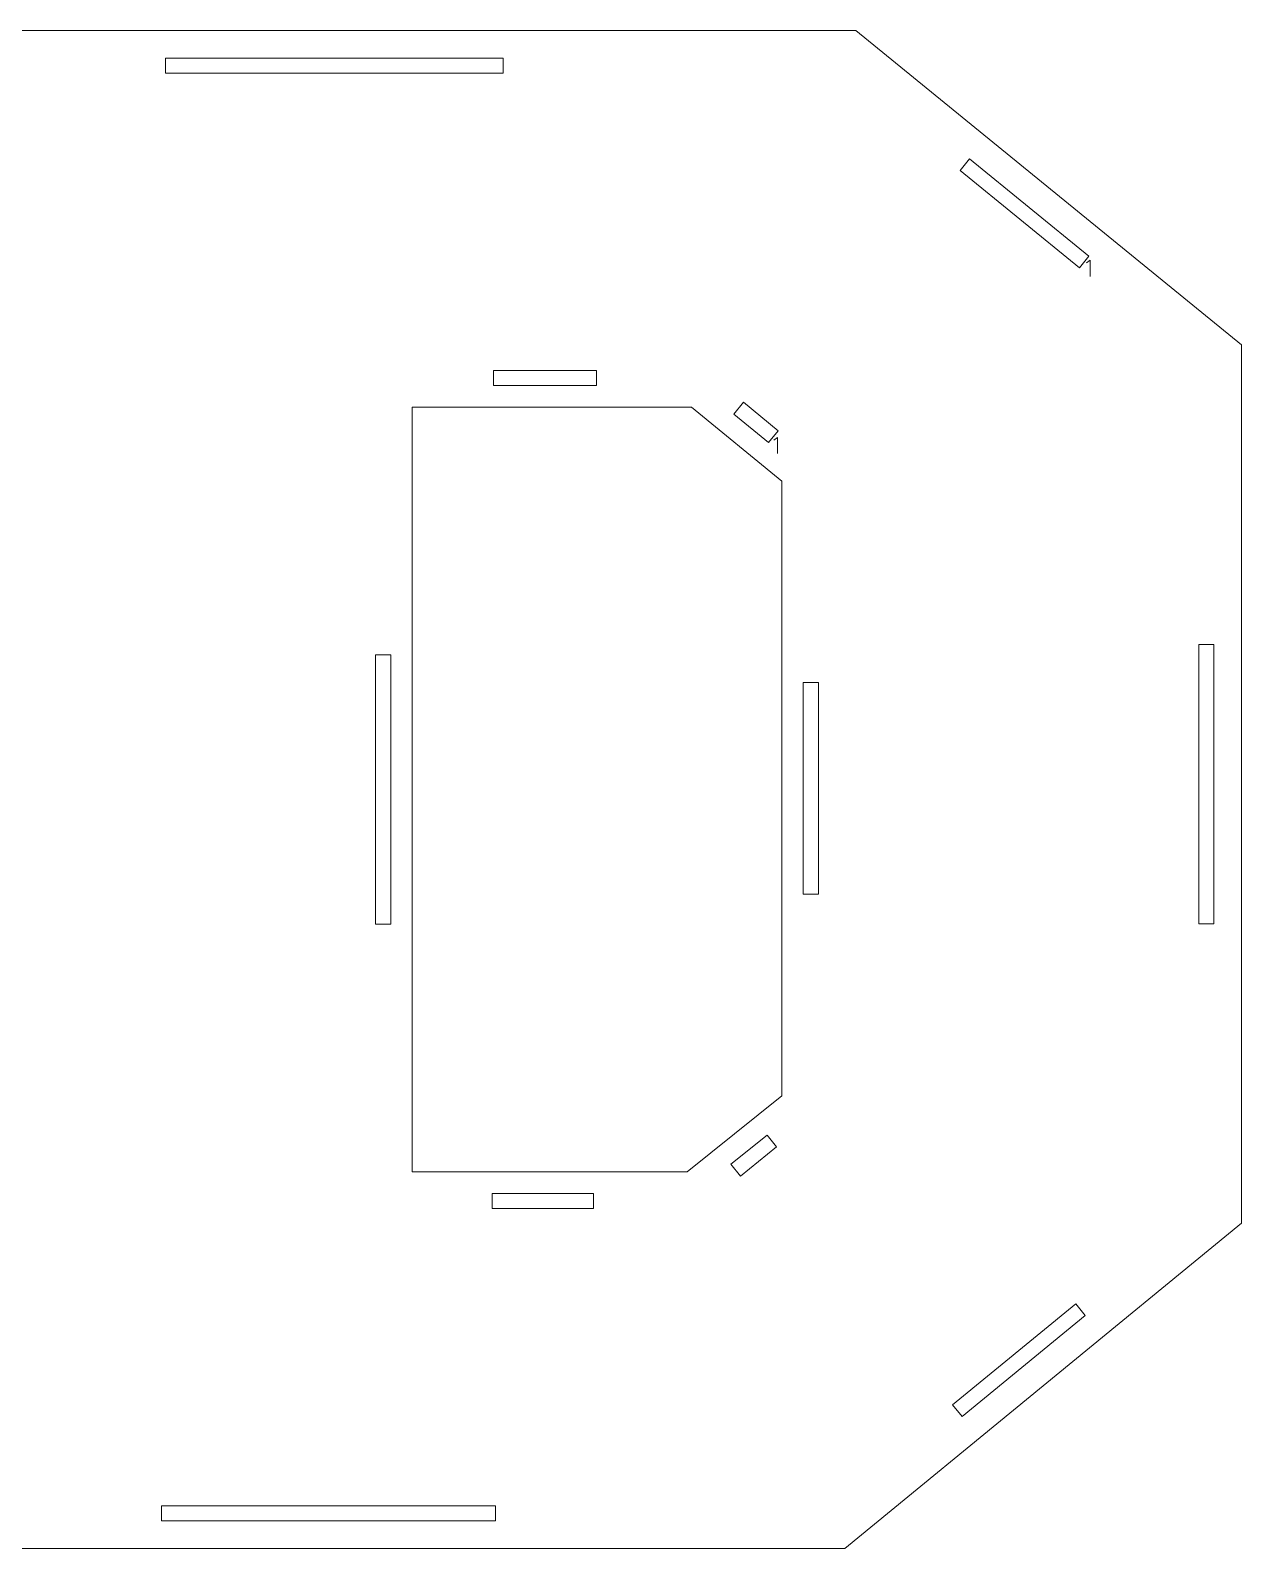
# Model space of a CAD drawing. Header units: centimetres. Extents: x -249 to 275, y -506 to 461.
# Drawn here: x -213.74 to -189.8, y 102.67 to 132.67 of the extents above; entities that cross this region are included whole.
import ezdxf

# ---------------------------------------------------------------- set-up
doc = ezdxf.new("R2010")
doc.units = ezdxf.units.CM
doc.header["$MEASUREMENT"] = 0
doc.layers.add('Capa 1', color=7, linetype='Continuous')

msp = doc.modelspace()

# ---------------------------------------------------------------- linework, layer by layer
at = {"layer": 'Capa 1', "color": 240, "lineweight": 9}
for points, knots in [([(-189.79513, 126.45694), (-189.79513, 126.45694), (-189.79513, 109.09983), (-189.79513, 109.09983), (-189.79513, 109.09983), (-197.6378, 102.67127), (-197.6378, 102.67127), (-197.6378, 102.67127), (-218.59514, 102.67127), (-218.59514, 102.67127), (-218.59514, 102.67127), (-218.59514, 109.18554), (-218.59514, 109.18554), (-218.59514, 109.18554), (-215.28379, 110.04269), (-215.28379, 110.04269), (-215.28379, 110.04269), (-215.28379, 125.25694), (-215.28379, 125.25694), (-215.28379, 125.25694), (-218.59514, 126.58551), (-218.59514, 126.58551), (-218.59514, 126.58551), (-218.59514, 132.67121), (-218.59514, 132.67121), (-218.59514, 132.67121), (-197.41995, 132.67121), (-197.41995, 132.67121), (-197.41995, 132.67121), (-189.79513, 126.45694), (-189.79513, 126.45694)], [0, 0, 0, 0, 0.1, 0.1, 0.1, 0.2, 0.2, 0.2, 0.3, 0.3, 0.3, 0.4, 0.4, 0.4, 0.5, 0.5, 0.5, 0.6, 0.6, 0.6, 0.7, 0.7, 0.7, 0.8, 0.8, 0.8, 0.9, 0.9, 0.9, 1, 1, 1, 1]), ([(-211.07172, 131.82268), (-211.07172, 131.82268), (-204.39682, 131.82268), (-204.39682, 131.82268), (-204.39682, 131.82268), (-204.39682, 132.12268), (-204.39682, 132.12268), (-204.39682, 132.12268), (-211.07172, 132.12268), (-211.07172, 132.12268), (-211.07172, 132.12268), (-211.07172, 131.82268), (-211.07172, 131.82268)], [0, 0, 0, 0, 0.25, 0.25, 0.25, 0.5, 0.5, 0.5, 0.75, 0.75, 0.75, 1, 1, 1, 1]), ([(-195.36251, 129.89974), (-195.36251, 129.89974), (-193.00308, 127.97679), (-193.00308, 127.97679), (-193.00308, 127.97679), (-192.81355, 128.20934), (-192.81355, 128.20934), (-192.81355, 128.20934), (-195.17298, 130.13229), (-195.17298, 130.13229), (-195.17298, 130.13229), (-195.36251, 129.89974), (-195.36251, 129.89974)], [0, 0, 0, 0, 0.25, 0.25, 0.25, 0.5, 0.5, 0.5, 0.75, 0.75, 0.75, 1, 1, 1, 1]), ([(-204.58364, 125.65127), (-204.58364, 125.65127), (-202.55107, 125.65127), (-202.55107, 125.65127), (-202.55107, 125.65127), (-202.55107, 125.95127), (-202.55107, 125.95127), (-202.55107, 125.95127), (-204.58364, 125.95127), (-204.58364, 125.95127), (-204.58364, 125.95127), (-204.58364, 125.65127), (-204.58364, 125.65127)], [0, 0, 0, 0, 0.25, 0.25, 0.25, 0.5, 0.5, 0.5, 0.75, 0.75, 0.75, 1, 1, 1, 1]), ([(-198.88699, 123.76535), (-198.88699, 123.76535), (-200.67017, 125.22701), (-200.67017, 125.22701), (-200.67017, 125.22701), (-206.19194, 125.22701), (-206.19194, 125.22701), (-206.19194, 125.22701), (-206.19194, 110.11548), (-206.19194, 110.11548), (-206.19194, 110.11548), (-200.75694, 110.11548), (-200.75694, 110.11548), (-200.75694, 110.11548), (-198.88699, 111.62039), (-198.88699, 111.62039), (-198.88699, 111.62039), (-198.88699, 123.76535), (-198.88699, 123.76535)], [0, 0, 0, 0, 0.16666667, 0.16666667, 0.16666667, 0.33333333, 0.33333333, 0.33333333, 0.5, 0.5, 0.5, 0.66666667, 0.66666667, 0.66666667, 0.83333333, 0.83333333, 0.83333333, 1, 1, 1, 1]), ([(-199.83325, 125.08957), (-199.83325, 125.08957), (-199.14799, 124.52786), (-199.14799, 124.52786), (-199.14799, 124.52786), (-198.95781, 124.75988), (-198.95781, 124.75988), (-198.95781, 124.75988), (-199.64307, 125.32158), (-199.64307, 125.32158), (-199.64307, 125.32158), (-199.83325, 125.08957), (-199.83325, 125.08957)], [0, 0, 0, 0, 0.25, 0.25, 0.25, 0.5, 0.5, 0.5, 0.75, 0.75, 0.75, 1, 1, 1, 1]), ([(-206.6162, 115.01124), (-206.6162, 115.01124), (-206.6162, 120.33125), (-206.6162, 120.33125), (-206.6162, 120.33125), (-206.9162, 120.33125), (-206.9162, 120.33125), (-206.9162, 120.33125), (-206.9162, 115.01124), (-206.9162, 115.01124), (-206.9162, 115.01124), (-206.6162, 115.01124), (-206.6162, 115.01124)], [0, 0, 0, 0, 0.25, 0.25, 0.25, 0.5, 0.5, 0.5, 0.75, 0.75, 0.75, 1, 1, 1, 1]), ([(-190.64366, 120.53639), (-190.64366, 120.53639), (-190.64366, 115.01892), (-190.64366, 115.01892), (-190.64366, 115.01892), (-190.34366, 115.01892), (-190.34366, 115.01892), (-190.34366, 115.01892), (-190.34366, 120.53639), (-190.34366, 120.53639), (-190.34366, 120.53639), (-190.64366, 120.53639), (-190.64366, 120.53639)], [0, 0, 0, 0, 0.25, 0.25, 0.25, 0.5, 0.5, 0.5, 0.75, 0.75, 0.75, 1, 1, 1, 1]), ([(-198.46273, 119.78319), (-198.46273, 119.78319), (-198.46273, 115.60021), (-198.46273, 115.60021), (-198.46273, 115.60021), (-198.16273, 115.60021), (-198.16273, 115.60021), (-198.16273, 115.60021), (-198.16273, 119.78319), (-198.16273, 119.78319), (-198.16273, 119.78319), (-198.46273, 119.78319), (-198.46273, 119.78319)], [0, 0, 0, 0, 0.25, 0.25, 0.25, 0.5, 0.5, 0.5, 0.75, 0.75, 0.75, 1, 1, 1, 1]), ([(-199.17763, 110.8419), (-199.17763, 110.8419), (-199.89253, 110.26656), (-199.89253, 110.26656), (-199.89253, 110.26656), (-199.70444, 110.03285), (-199.70444, 110.03285), (-199.70444, 110.03285), (-198.98954, 110.60819), (-198.98954, 110.60819), (-198.98954, 110.60819), (-199.17763, 110.8419), (-199.17763, 110.8419)], [0, 0, 0, 0, 0.25, 0.25, 0.25, 0.5, 0.5, 0.5, 0.75, 0.75, 0.75, 1, 1, 1, 1]), ([(-202.61035, 109.69122), (-202.61035, 109.69122), (-204.61328, 109.69122), (-204.61328, 109.69122), (-204.61328, 109.69122), (-204.61328, 109.39122), (-204.61328, 109.39122), (-204.61328, 109.39122), (-202.61035, 109.39122), (-202.61035, 109.39122), (-202.61035, 109.39122), (-202.61035, 109.69122), (-202.61035, 109.69122)], [0, 0, 0, 0, 0.25, 0.25, 0.25, 0.5, 0.5, 0.5, 0.75, 0.75, 0.75, 1, 1, 1, 1]), ([(-193.07615, 107.50757), (-193.07615, 107.50757), (-195.50864, 105.51369), (-195.50864, 105.51369), (-195.50864, 105.51369), (-195.31846, 105.28167), (-195.31846, 105.28167), (-195.31846, 105.28167), (-192.88597, 107.27556), (-192.88597, 107.27556), (-192.88597, 107.27556), (-193.07615, 107.50757), (-193.07615, 107.50757)], [0, 0, 0, 0, 0.25, 0.25, 0.25, 0.5, 0.5, 0.5, 0.75, 0.75, 0.75, 1, 1, 1, 1]), ([(-204.54296, 103.5198), (-204.54296, 103.5198), (-211.14478, 103.5198), (-211.14478, 103.5198), (-211.14478, 103.5198), (-211.14478, 103.2198), (-211.14478, 103.2198), (-211.14478, 103.2198), (-204.54296, 103.2198), (-204.54296, 103.2198), (-204.54296, 103.2198), (-204.54296, 103.5198), (-204.54296, 103.5198)], [0, 0, 0, 0, 0.25, 0.25, 0.25, 0.5, 0.5, 0.5, 0.75, 0.75, 0.75, 1, 1, 1, 1])]:
    msp.add_open_spline(points, degree=3, knots=knots, dxfattribs=at)
at = {"layer": 'Capa 1', "color": 114, "lineweight": 9}
for points in [[(-192.78842, 128.12777), (-192.78842, 128.12777), (-192.86455, 128.07503), (-192.86455, 128.07503), (-192.86455, 128.07503), (-192.78842, 128.12777), (-192.78842, 128.12777), (-192.78842, 128.12777), (-192.78842, 127.81087), (-192.78842, 127.81087), (-192.78842, 127.81087), (-192.78842, 128.12777), (-192.78842, 128.12777)], [(-198.968, 124.62872), (-198.968, 124.62872), (-199.04413, 124.57598), (-199.04413, 124.57598), (-199.04413, 124.57598), (-198.968, 124.62872), (-198.968, 124.62872), (-198.968, 124.62872), (-198.968, 124.31182), (-198.968, 124.31182), (-198.968, 124.31182), (-198.968, 124.62872), (-198.968, 124.62872)]]:
    msp.add_open_spline(points, degree=3, knots=[0, 0, 0, 0, 0.25, 0.25, 0.25, 0.5, 0.5, 0.5, 0.75, 0.75, 0.75, 1, 1, 1, 1], dxfattribs=at)

doc.saveas('drawing.dxf')
